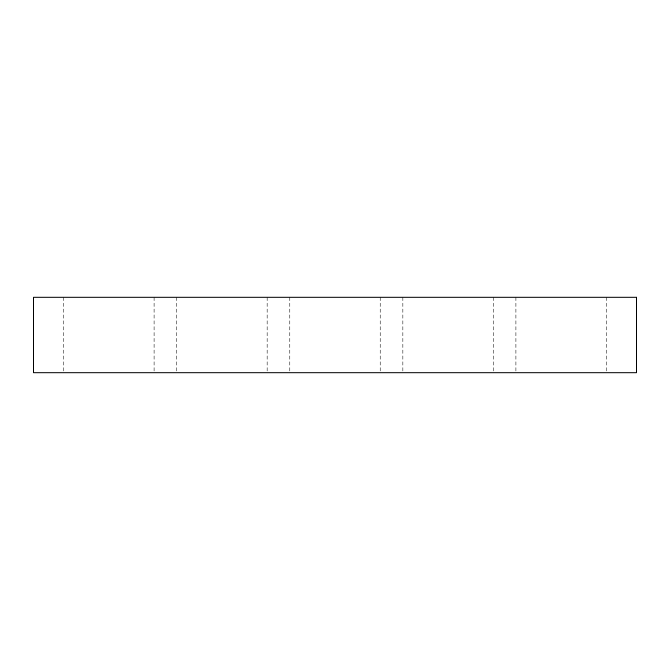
<?xml version="1.0" encoding="UTF-8"?>
<svg xmlns="http://www.w3.org/2000/svg" width="670" height="670" viewBox="0 0 670 670"><rect width="100%" height="100%" fill="white"/><g stroke="black" fill="none" stroke-linecap="round" stroke-linejoin="round"><path stroke-width="0.5" stroke-dasharray="3.35 2.51" d="M606.35 297.312L606.35 371.641M515.9 297.312L515.9 371.641M493.288 297.312L493.288 371.641M402.838 297.312L402.838 371.641M380.225 297.312L380.225 371.641M289.775 297.312L289.775 371.641M267.163 297.312L267.163 371.641M176.713 297.312L176.713 371.641M154.1 297.312L154.1 371.641M63.65 297.312L63.65 371.641"/><path stroke-width="1" d="M636.5 297.312L33.5 297.312L33.5 372.688L636.5 372.688L636.5 297.312"/></g></svg>
